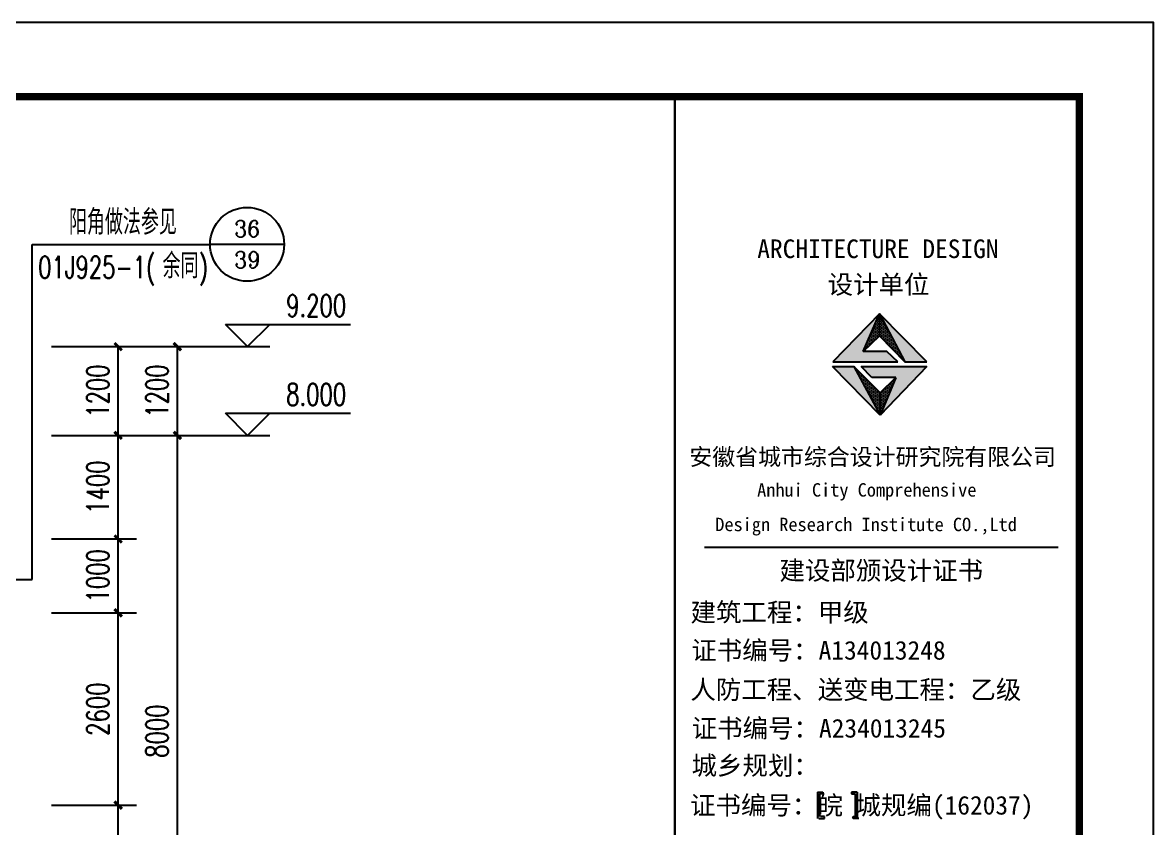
# Model space of a CAD drawing. Extents: x -17471 to 313636, y -71590 to 757901.
# Drawn here: x 110819 to 126100, y 263275 to 274170 of the extents above; entities that cross this region are included whole.
import ezdxf
from ezdxf.enums import TextEntityAlignment as Align

# ---------------------------------------------------------------- set-up
doc = ezdxf.new("R2010")
doc.units = 0
doc.header["$LTSCALE"] = 1000
doc.header["$MEASUREMENT"] = 0
for name, color, linetype in [('A_DE_DETAIL_3', 144, 'Continuous'), ('DIM_ELEV', 3, 'Continuous'), ('DIM_IDEN', 3, 'Continuous'), ('PUB_DIM', 3, 'Continuous'), ('PUB_TEXT', 7, 'Continuous'), ('PUB_TITLE', 4, 'Continuous'), ('图框', 7, 'Continuous')]:
    doc.layers.add(name, color=color, linetype=linetype)
doc.styles.add('_TCH_DIM', font='SIMPLEX', dxfattribs={"bigfont": 'GBCBIG'})
doc.styles.add('_TCH_DIM_T3', font='SIMPLEX', dxfattribs={"width": 0.705882, "bigfont": 'GBCBIG'})
doc.styles.add('_TCH_LABEL', font='COMPLEX', dxfattribs={"bigfont": 'GBCBIG'})
doc.styles.add('宋体', font='')
doc.styles.get('宋体').set_extended_font_data('SimSun')
doc.dimstyles.new('_TCH_ARCH&&100', dxfattribs={"dimtxt": 297.5, "dimasz": 100, "dimexe": 250, "dimexo": 300, "dimgap": 126.25, "dimtad": 1, "dimdec": 0, "dimzin": 0, "dimdsep": 46, "dimtxsty": '_TCH_DIM_T3', "dimblk": 'ARCHTICK', "dimcen": 0.09, "dimclrt": 7, "dimazin": 2, "dimtfac": 1, "dimtdec": 0, "dimtix": 1, "dimtmove": 2, "dimatfit": 3, "dimfxl": 0, "dimtolj": 1, "dimtzin": 0, "dimarcsym": 0})

# ---------------------------------------------------------------- blocks, each defined once
blk = doc.blocks.new('建筑图签A1')
for points in [[(122180, 54955), (122399, 55462), (121769, 54815), (122646, 54815), (122500, 54955)], [(122743, 54812), (123040, 54812), (122399, 55462)]]:
    blk.add_hatch(color=1).paths.add_polyline_path(points)
at = {"layer": 'A_DE_DETAIL_3'}
for points in [[(122053, 54750), (121762, 54750), (122407, 54094)], [(122153, 54752), (122296, 54601), (122621, 54601), (122407, 54094), (123040, 54752)]]:
    blk.add_hatch(color=1, dxfattribs=at).paths.add_polyline_path(points)
at = {"layer": 'PUB_TEXT'}
h = blk.add_hatch(dxfattribs=at)
h.set_pattern_fill('DOTS', color=256, scale=287.793001, style=0)
h.set_pattern_definition([(2e-15, (-2064216.9, 881474.808), (8.9935313, 17.9870446), [0, -17.98706259])])
h.paths.add_polyline_path([(122407, 54094), (122407, 54396), (122053, 54750)])
h.paths.add_polyline_path([(122621, 54601), (122407, 54396), (122407, 54094)])
h.paths.add_polyline_path([(122399, 55462), (122399, 55164), (122743, 54812)])
h.paths.add_polyline_path([(122399, 55164), (122399, 55462), (122180, 54955)])
at = {"layer": '图框'}
for points in [[(121586, 48973), (121635, 48973), (121635, 48997), (121612, 48997), (121559, 48997), (121559, 48640), (121612, 48640), (121635, 48640), (121635, 48664), (121586, 48664)], [(122070, 48664), (122021, 48664), (122021, 48640), (122044, 48640), (122097, 48640), (122097, 48997), (122044, 48997), (122021, 48997), (122021, 48973), (122070, 48973)]]:
    blk.add_hatch(color=4, dxfattribs=at).paths.add_polyline_path(points)
for p, q in [((122399, 55462), (121769, 54815)), ((122180, 54955), (122399, 55462)), ((123040, 54812), (122399, 55462)), ((122399, 55462), (122399, 55164)), ((122399, 55462), (122743, 54812)), ((122180, 54955), (122399, 55164)), ((122399, 55164), (122743, 54812)), ((122500, 54955), (122180, 54955)), ((122646, 54815), (122500, 54955)), ((122407, 54094), (121762, 54750)), ((121762, 54750), (122053, 54750)), ((121762, 54750), (122053, 54750)), ((121769, 54815), (122646, 54815)), ((122407, 54396), (122053, 54750)), ((122153, 54752), (123040, 54752)), ((122296, 54601), (122153, 54752)), ((123040, 54752), (122407, 54094)), ((122743, 54812), (123040, 54812)), ((122621, 54601), (122296, 54601)), ((122407, 54396), (122621, 54601)), ((122621, 54601), (122407, 54094)), ((122407, 54094), (122407, 54396)), ((122407, 54094), (122407, 54396))]:
    blk.add_line(p, q)
at = {"layer": 'A_DE_DETAIL_3', "color": 1}
for p, q in [((122407, 54094), (121762, 54750)), ((122053, 54750), (122407, 54094))]:
    blk.add_line(p, q, dxfattribs=at)
at = {"layer": '图框', "color": 4}
for p, q in [((119632, 58400), (119632, 1000)), ((119632, 58400), (119632, 1000)), ((119632, 58400), (125100, 58400)), ((119632, 1000), (119632, 58400)), ((125100, 58400), (125100, 1000)), ((120034, 52306), (124812, 52306)), ((121559, 48997), (121612, 48997)), ((121559, 48997), (121559, 48640)), ((121635, 48973), (121586, 48973)), ((121586, 48973), (121586, 48664)), ((121612, 48997), (121635, 48997)), ((121635, 48997), (121635, 48973)), ((122044, 48997), (122021, 48997)), ((122021, 48997), (122021, 48973)), ((122021, 48973), (122070, 48973)), ((122097, 48997), (122044, 48997)), ((122070, 48973), (122070, 48664)), ((122097, 48997), (122097, 48640)), ((121581, 48640), (121634, 48640)), ((121657, 48664), (121608, 48664)), ((121634, 48640), (121657, 48640)), ((121657, 48640), (121657, 48664)), ((122043, 48640), (122043, 48664)), ((122043, 48664), (122092, 48664)), ((122066, 48640), (122043, 48640)), ((122119, 48640), (122066, 48640))]:
    blk.add_line(p, q, dxfattribs=at)
at = {"layer": '图框', "color": 4, "style": '宋体', "width": 1.000001}
for s, height, p in [('ARCHITECTURE DESIGN', 252.24, (120747, 56216)), ('设计单位', 252.2, (121698, 55733)), ('安徽省城市综合设计研究院有限公司', 227.02, (119829, 53415)), ('Anhui City Comprehensive ', 181.54, (120745, 52991)), (' Design Research Institute CO.,Ltd', 181.54, (120056, 52524)), ('建设部颁设计证书', 252.2, (121047, 51866)), (' 建筑工程：甲级', 252.2, (119674, 51301)), ('证书编号：A134013248', 252.24, (119856, 50787)), ('人防工程、送变电工程：乙级', 252.24, (119843, 50255)), ('证书编号：A234013245', 252.24, (119861, 49733)), ('城乡规划：', 252.2, (119859, 49229)), ('证书编号：皖 城规编(162037)', 252.24, (119839, 48692))]:
    blk.add_text(s, height=height, dxfattribs=at).set_placement(p)
blk = doc.blocks.new('_ArchTick')
at = {"color": 0, "linetype": 'ByBlock', "const_width": 0.4}
blk.add_lwpolyline([(-0.5, -0.5), (0.5, 0.5)], dxfattribs=at)
blk = doc.blocks.new('*D1979')
at = {"layer": 'Defpoints', "color": 0, "transparency": 16777216}
for p in [(110910, 263589), (112110, 263589), (110910, 261789)]:
    blk.add_point(p, dxfattribs=at)
at = {"layer": 'PUB_DIM', "color": 0, "lineweight": -2, "transparency": 16777216}
for p, q in [((111210, 263589), (112360, 263589)), ((112110, 261789), (112110, 263589)), ((111210, 261789), (112360, 261789))]:
    blk.add_line(p, q, dxfattribs=at)
at = {"layer": 'PUB_DIM', "color": 0, "lineweight": -2, "transparency": 16777216, "xscale": 100, "yscale": 100, "zscale": 100}
for p, rotation in [((112110, 263589), 90), ((112110, 261789), 270)]:
    blk.add_blockref('_ArchTick', p, dxfattribs=dict(at, rotation=rotation))
at = {"layer": 'PUB_DIM', "color": 7, "transparency": 16777216, "insert": (111835, 262689), "char_height": 297.5, "attachment_point": 5, "rotation": 90, "style": '_TCH_DIM_T3'}
blk.add_mtext('\\A1;1800', dxfattribs=at)
blk = doc.blocks.new('*D1980')
at = {"layer": 'Defpoints', "color": 0, "transparency": 16777216}
for p in [(110910, 266189), (112110, 266189), (110910, 263589)]:
    blk.add_point(p, dxfattribs=at)
at = {"layer": 'PUB_DIM', "color": 0, "lineweight": -2, "transparency": 16777216}
for p, q in [((111210, 266189), (112360, 266189)), ((112110, 263589), (112110, 266189)), ((111210, 263589), (112360, 263589))]:
    blk.add_line(p, q, dxfattribs=at)
at = {"layer": 'PUB_DIM', "color": 0, "lineweight": -2, "transparency": 16777216, "xscale": 100, "yscale": 100, "zscale": 100}
for p, rotation in [((112110, 266189), 90), ((112110, 263589), 270)]:
    blk.add_blockref('_ArchTick', p, dxfattribs=dict(at, rotation=rotation))
at = {"layer": 'PUB_DIM', "color": 7, "transparency": 16777216, "insert": (111835, 264889), "char_height": 297.5, "attachment_point": 5, "rotation": 90, "style": '_TCH_DIM_T3'}
blk.add_mtext('\\A1;2600', dxfattribs=at)
blk = doc.blocks.new('*D1981')
at = {"layer": 'Defpoints', "color": 0, "transparency": 16777216}
for p in [(110910, 267189), (112110, 267189), (110910, 266189)]:
    blk.add_point(p, dxfattribs=at)
at = {"layer": 'PUB_DIM', "color": 0, "lineweight": -2, "transparency": 16777216}
for p, q in [((111210, 267189), (112360, 267189)), ((112110, 266189), (112110, 267189)), ((111210, 266189), (112360, 266189))]:
    blk.add_line(p, q, dxfattribs=at)
at = {"layer": 'PUB_DIM', "color": 0, "lineweight": -2, "transparency": 16777216, "xscale": 100, "yscale": 100, "zscale": 100}
for p, rotation in [((112110, 267189), 90), ((112110, 266189), 270)]:
    blk.add_blockref('_ArchTick', p, dxfattribs=dict(at, rotation=rotation))
at = {"layer": 'PUB_DIM', "color": 7, "transparency": 16777216, "insert": (111835, 266689), "char_height": 297.5, "attachment_point": 5, "rotation": 90, "style": '_TCH_DIM_T3'}
blk.add_mtext('\\A1;1000', dxfattribs=at)
blk = doc.blocks.new('*D1982')
at = {"layer": 'Defpoints', "color": 0, "transparency": 16777216}
for p in [(110910, 268589), (112110, 268589), (110910, 267189)]:
    blk.add_point(p, dxfattribs=at)
at = {"layer": 'PUB_DIM', "color": 0, "lineweight": -2, "transparency": 16777216}
for p, q in [((111210, 268589), (112360, 268589)), ((112110, 267189), (112110, 268589)), ((111210, 267189), (112360, 267189))]:
    blk.add_line(p, q, dxfattribs=at)
at = {"layer": 'PUB_DIM', "color": 0, "lineweight": -2, "transparency": 16777216, "xscale": 100, "yscale": 100, "zscale": 100}
for p, rotation in [((112110, 268589), 90), ((112110, 267189), 270)]:
    blk.add_blockref('_ArchTick', p, dxfattribs=dict(at, rotation=rotation))
at = {"layer": 'PUB_DIM', "color": 7, "transparency": 16777216, "insert": (111835, 267889), "char_height": 297.5, "attachment_point": 5, "rotation": 90, "style": '_TCH_DIM_T3'}
blk.add_mtext('\\A1;1400', dxfattribs=at)
blk = doc.blocks.new('*D1983')
at = {"layer": 'Defpoints', "color": 0, "transparency": 16777216}
for p in [(110910, 269789), (112110, 269789), (110910, 268589)]:
    blk.add_point(p, dxfattribs=at)
at = {"layer": 'PUB_DIM', "color": 0, "lineweight": -2, "transparency": 16777216}
for p, q in [((111210, 269789), (112360, 269789)), ((112110, 268589), (112110, 269789)), ((111210, 268589), (112360, 268589))]:
    blk.add_line(p, q, dxfattribs=at)
at = {"layer": 'PUB_DIM', "color": 0, "lineweight": -2, "transparency": 16777216, "xscale": 100, "yscale": 100, "zscale": 100}
for p, rotation in [((112110, 269789), 90), ((112110, 268589), 270)]:
    blk.add_blockref('_ArchTick', p, dxfattribs=dict(at, rotation=rotation))
at = {"layer": 'PUB_DIM', "color": 7, "transparency": 16777216, "insert": (111835, 269189), "char_height": 297.5, "attachment_point": 5, "rotation": 90, "style": '_TCH_DIM_T3'}
blk.add_mtext('\\A1;1200', dxfattribs=at)
blk = doc.blocks.new('*D1985')
at = {"layer": 'Defpoints', "color": 0, "transparency": 16777216}
for p in [(110910, 268589), (112910, 268589), (110910, 260589)]:
    blk.add_point(p, dxfattribs=at)
at = {"layer": 'PUB_DIM', "color": 0, "lineweight": -2, "transparency": 16777216}
for p, q in [((111210, 268589), (113160, 268589)), ((112910, 260589), (112910, 268589)), ((111210, 260589), (113160, 260589))]:
    blk.add_line(p, q, dxfattribs=at)
at = {"layer": 'PUB_DIM', "color": 0, "lineweight": -2, "transparency": 16777216, "xscale": 100, "yscale": 100, "zscale": 100}
for p, rotation in [((112910, 268589), 90), ((112910, 260589), 270)]:
    blk.add_blockref('_ArchTick', p, dxfattribs=dict(at, rotation=rotation))
at = {"layer": 'PUB_DIM', "color": 7, "transparency": 16777216, "insert": (112635, 264589), "char_height": 297.5, "attachment_point": 5, "rotation": 90, "style": '_TCH_DIM_T3'}
blk.add_mtext('\\A1;8000', dxfattribs=at)
blk = doc.blocks.new('*D1986')
at = {"layer": 'Defpoints', "color": 0, "transparency": 16777216}
for p in [(110910, 269789), (112910, 269789), (110910, 268589)]:
    blk.add_point(p, dxfattribs=at)
at = {"layer": 'PUB_DIM', "color": 0, "lineweight": -2, "transparency": 16777216}
for p, q in [((111210, 269789), (113160, 269789)), ((112910, 268589), (112910, 269789)), ((111210, 268589), (113160, 268589))]:
    blk.add_line(p, q, dxfattribs=at)
at = {"layer": 'PUB_DIM', "color": 0, "lineweight": -2, "transparency": 16777216, "xscale": 100, "yscale": 100, "zscale": 100}
for p, rotation in [((112910, 269789), 90), ((112910, 268589), 270)]:
    blk.add_blockref('_ArchTick', p, dxfattribs=dict(at, rotation=rotation))
at = {"layer": 'PUB_DIM', "color": 7, "transparency": 16777216, "insert": (112635, 269189), "char_height": 297.5, "attachment_point": 5, "rotation": 90, "style": '_TCH_DIM_T3'}
blk.add_mtext('\\A1;1200', dxfattribs=at)

msp = doc.modelspace()

# ---------------------------------------------------------------- linework, layer by layer
at = {"layer": 'DIM_ELEV'}
for p, q in [((113860.2, 269789.2), (113560.2, 270089.2)), ((113560.2, 270089.2), (115252.2, 270089.2)), ((113860.2, 269789.2), (114160.2, 270089.2)), ((113160.2, 269789.2), (114160.2, 269789.2)), ((113860.2, 268589.2), (113560.2, 268889.2)), ((113560.2, 268889.2), (115252.2, 268889.2)), ((113860.2, 268589.2), (114160.2, 268889.2)), ((113160.2, 268589.2), (114160.2, 268589.2))]:
    msp.add_line(p, q, dxfattribs=at)
at = {"layer": 'DIM_IDEN'}
for p, q in [((110948.5, 271172.2), (113353.2, 271172.2)), ((110948.5, 266640.7), (110948.5, 271172.2)), ((114353.2, 271172.2), (113353.2, 271172.2)), ((110202.8, 266640.7), (110948.5, 266640.7))]:
    msp.add_line(p, q, dxfattribs=at)
msp.add_circle((113853.2, 271172.2), 500, dxfattribs=at)
at = {"layer": 'PUB_TITLE'}
msp.add_lwpolyline([(0, 214770.2), (126100, 214770.2), (126100, 274170.2), (0, 274170.2)], close=True, dxfattribs=at)
at = {"layer": 'PUB_TITLE', "const_width": 100}
msp.add_lwpolyline([(2500, 215770.2), (125100, 215770.2), (125100, 273170.2), (2500, 273170.2)], close=True, dxfattribs=at)

# ---------------------------------------------------------------- block references
msp.add_blockref('建筑图签A1', (0, 214770.2))

# ---------------------------------------------------------------- texts
at = {"layer": 'PUB_TEXT', "style": '_TCH_DIM'}
for s, p in [('阳角做法参见', (111445.2, 271303.2)), ('余同', (112710.1, 270713))]:
    msp.add_text(s, height=337.59, dxfattribs=at).set_placement(p)
at = {"layer": 'PUB_TEXT', "style": '_TCH_LABEL'}
for s, p, p2 in [('36', (113678.8, 271270.8), (114027.5, 271270.8)), ('39', (113678.8, 270851.6), (114027.5, 270851.6))]:
    msp.add_text(s, height=221.93, dxfattribs=at).set_placement(p, p2, align=Align.FIT)
at = {"layer": 'PUB_TEXT', "style": '_TCH_DIM', "width": 0.705882}
for s, p in [('01J925-1(', (111030.1, 270713)), (')', (113201.6, 270713)), ('9.200', (114382.2, 270194.2)), ('8.000', (114382.2, 268994.2))]:
    msp.add_text(s, height=297.5, dxfattribs=at).set_placement(p)

# ---------------------------------------------------------------- dimensions: what is measured, and where the dimension line sits
at = {"layer": 'PUB_DIM'}
for p1, p2, distance, picture, middle in [((110910.2, 268589.2), (110910.2, 269789.2), -1200, '*D1983', (111835.2, 269189.2)), ((110910.2, 268589.2), (110910.2, 269789.2), -2000, '*D1986', (112635.2, 269189.2)), ((110910.2, 267189.2), (110910.2, 268589.2), -1200, '*D1982', (111835.2, 267889.2)), ((110910.2, 260589.2), (110910.2, 268589.2), -2000, '*D1985', (112635.2, 264589.2)), ((110910.2, 266189.2), (110910.2, 267189.2), -1200, '*D1981', (111835.2, 266689.2)), ((110910.2, 263589.2), (110910.2, 266189.2), -1200, '*D1980', (111835.2, 264889.2)), ((110910.2, 261789.2), (110910.2, 263589.2), -1200, '*D1979', (111835.2, 262689.2))]:
    dim = msp.add_aligned_dim(p1=p1, p2=p2, distance=distance, dimstyle='_TCH_ARCH&&100', dxfattribs=at)
    dim.commit()
    dim.dimension.update_dxf_attribs({"geometry": picture, "text_midpoint": middle})

doc.saveas('drawing.dxf')
